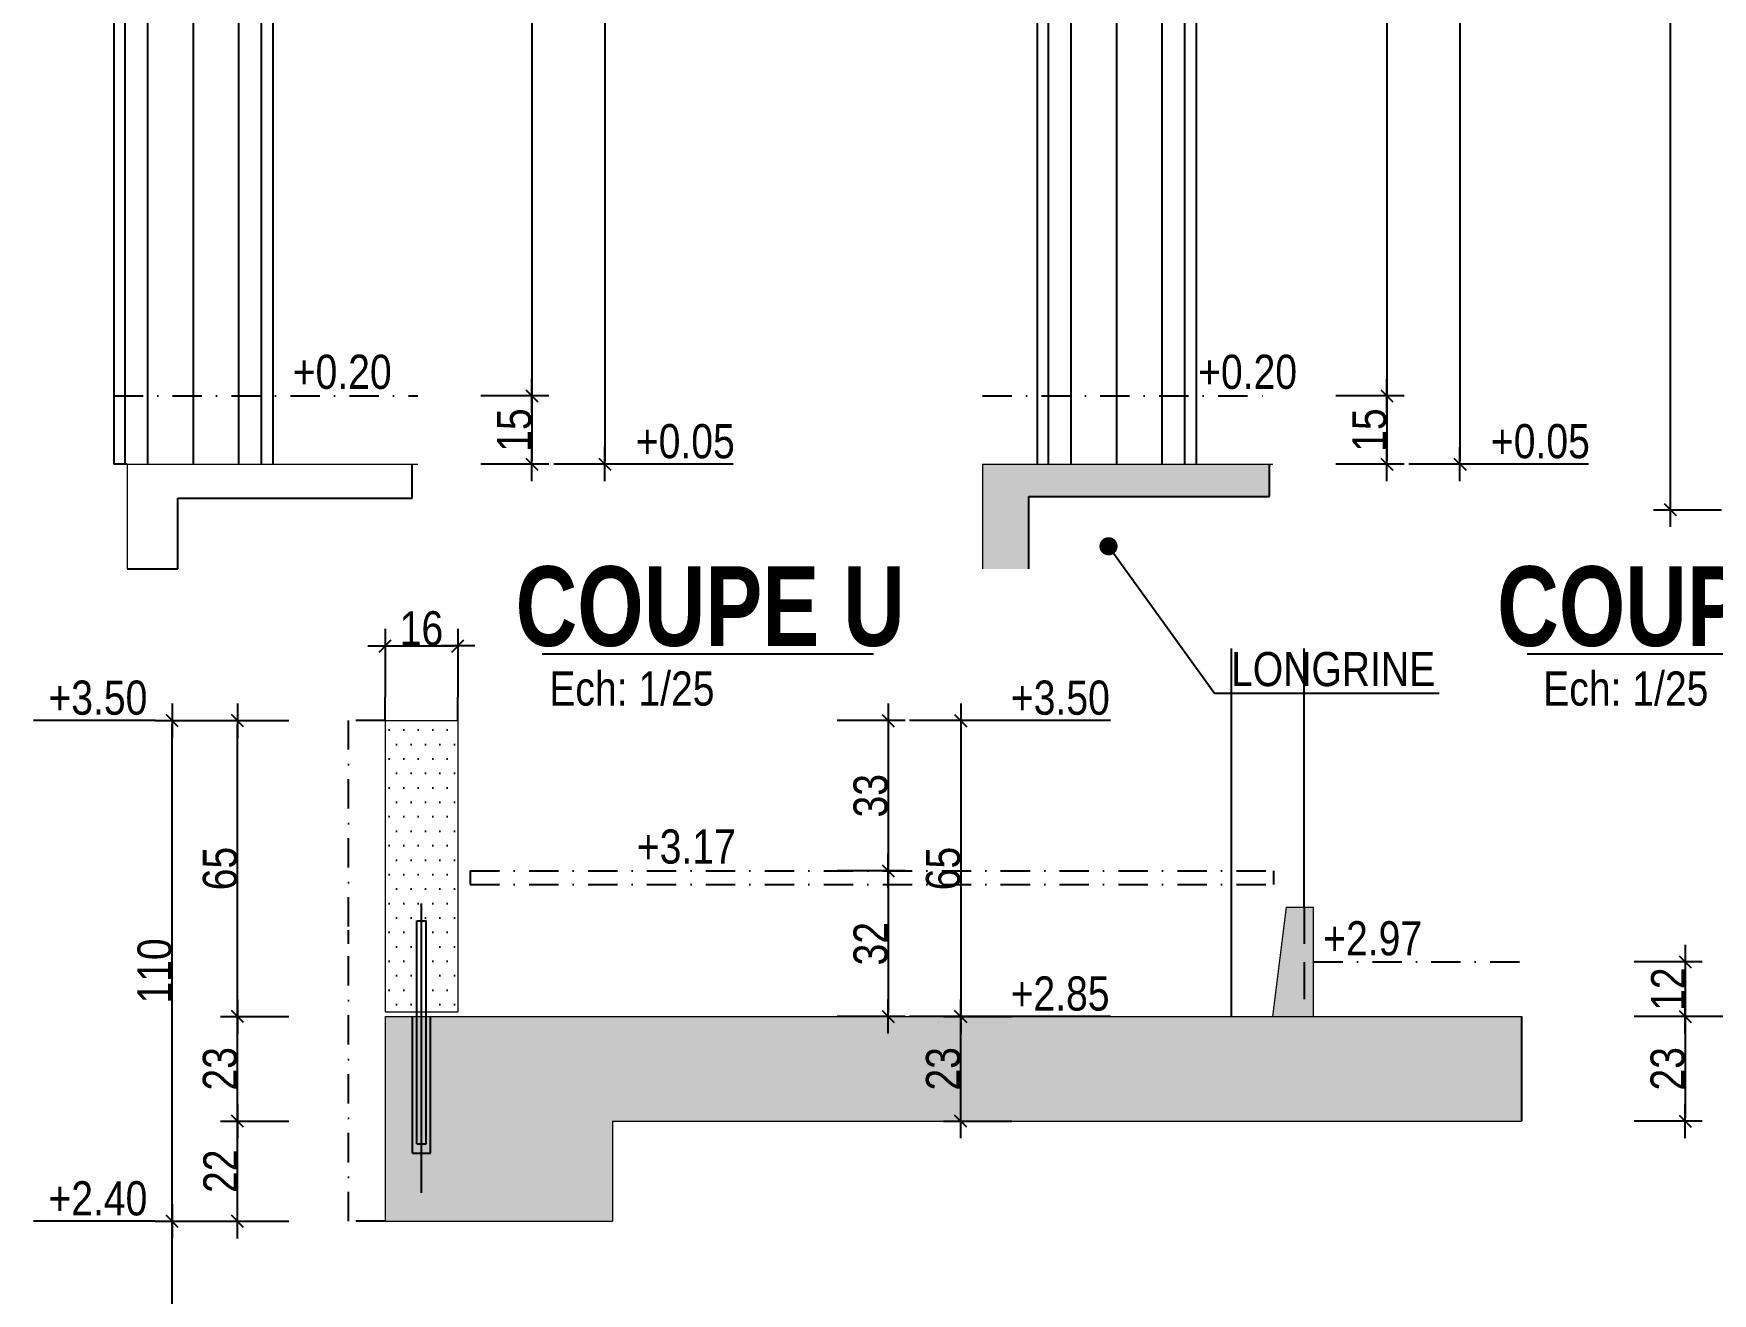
# Model space of a CAD drawing. Header units: centimetres. Extents: x -1744 to 32711, y -16767 to -12567.
# Drawn here: x 24794 to 25532, y -15337 to -14784 of the extents above; entities that cross this region are included whole.
import ezdxf
from ezdxf.enums import TextEntityAlignment as Align

# ---------------------------------------------------------------- set-up
doc = ezdxf.new("R2010")
doc.units = ezdxf.units.CM
doc.header["$LTSCALE"] = 25.4
doc.header["$PDMODE"] = 1
doc.header["$PDSIZE"] = -2
doc.linetypes.add('CACHEX2', pattern=[19.05, 12.7, -6.35])
doc.linetypes.add('TIRETPTX2', pattern=[50.8, 25.4, -12.7, 0, -12.7])
for name, color, linetype in [('01_cote_gen', 4, 'Continuous'), ('01_linteaux', 2, 'Continuous'), ('01_poch_BN', 9, 'Continuous'), ('01_poch_murs', 253, 'Continuous'), ('01_texte', 230, 'Continuous'), ('AA_COTES', 2, 'Continuous')]:
    doc.layers.add(name, color=color, linetype=linetype)
doc.layers.add('01_murs_coup', color=5, linetype='Continuous', lineweight=60)
doc.styles.add('ARIAL NA', font='ARIALN.TTF')
doc.styles.add('impact', font='impact.ttf')
doc.styles.add('STYLE2', font='ARIALN.TTF')
doc.dimstyles.new('JB25', dxfattribs={"dimscale": 0.1, "dimtxt": 150, "dimasz": 15, "dimexe": 0.1, "dimexo": 0.1, "dimgap": 0.09, "dimtad": 1, "dimdec": 1, "dimlfac": 0.5, "dimdsep": 46, "dimtxsty": 'STYLE2', "dimblk1": 'BOND_G', "dimblk2": 'BOND_D', "dimsah": 1, "dimcen": 1.5, "dimdle": 0.01, "dimse1": 1, "dimse2": 1, "dimclrd": 4, "dimclre": 2, "dimclrt": 6, "dimazin": 2, "dimtfac": 2.333333, "dimtdec": 1, "dimtix": 1, "dimtmove": 2, "dimatfit": 3, "dimldrblk": 'BOND_G', "dimfxl": 1, "dimtolj": 1, "dimtzin": 0, "dimarcsym": 0})

# ---------------------------------------------------------------- blocks, each defined once
blk = doc.blocks.new('BOND_G')
at = {"layer": 'AA_COTES', "color": 0}
for p, q in [((0, -5), (0, 15)), ((5, 0), (-5, 0)), ((1.77, 1.77), (-1.77, -1.77))]:
    blk.add_line(p, q, dxfattribs=at)
blk = doc.blocks.new('BOND_D')
at = {"layer": 'AA_COTES', "color": 0}
for p, q in [((0, 5), (0, -15)), ((5, 0), (-5, 0)), ((-1.77, -1.77), (1.77, 1.77))]:
    blk.add_line(p, q, dxfattribs=at)
blk = doc.blocks.new('*D896')
at = {"layer": '01_cote_gen', "color": 4, "lineweight": -2, "transparency": 16777216}
blk.add_line((25045.42, -14460.3), (25045.42, -14971.3), dxfattribs=at)
at = {"layer": 'Defpoints', "color": 0, "transparency": 16777216}
for p in [(25022.92, -14458.8), (24963.23, -14972.8), (25045.42, -14972.8)]:
    blk.add_point(p, dxfattribs=at)
at = {"layer": '01_cote_gen', "color": 4, "lineweight": -2, "transparency": 16777216, "xscale": 1.5, "yscale": 1.5, "zscale": 1.5}
for name, p, rotation in [('BOND_G', (25045.42, -14458.8), 90), ('BOND_D', (25045.42, -14972.8), 270)]:
    blk.add_blockref(name, p, dxfattribs=dict(at, rotation=rotation))
at = {"layer": '01_cote_gen', "color": 6, "transparency": 16777216, "insert": (25037.75, -14715.8), "char_height": 15, "attachment_point": 5, "rotation": 90, "style": 'STYLE2'}
blk.add_mtext('\\A1;257', dxfattribs=at)
blk = doc.blocks.new('*D897')
at = {"layer": '01_cote_gen', "color": 4, "lineweight": -2, "transparency": 16777216}
blk.add_line((25013.32, -14460.3), (25013.32, -14941.3), dxfattribs=at)
at = {"layer": 'Defpoints', "color": 0, "transparency": 16777216}
for p in [(25022.92, -14458.8), (24963.23, -14942.8), (25013.32, -14942.8)]:
    blk.add_point(p, dxfattribs=at)
at = {"layer": '01_cote_gen', "color": 4, "lineweight": -2, "transparency": 16777216, "xscale": 1.5, "yscale": 1.5, "zscale": 1.5}
for name, p, rotation in [('BOND_G', (25013.32, -14458.8), 90), ('BOND_D', (25013.32, -14942.8), 270)]:
    blk.add_blockref(name, p, dxfattribs=dict(at, rotation=rotation))
at = {"layer": '01_cote_gen', "color": 6, "transparency": 16777216, "insert": (25005.78, -14700.8), "char_height": 15, "attachment_point": 5, "rotation": 90, "style": 'STYLE2'}
blk.add_mtext('\\A1;242', dxfattribs=at)
blk = doc.blocks.new('*D898')
at = {"layer": '01_cote_gen', "color": 4, "lineweight": -2, "transparency": 16777216}
blk.add_line((25013.32, -14944.3), (25013.32, -14971.3), dxfattribs=at)
at = {"layer": 'Defpoints', "color": 0, "transparency": 16777216}
for p in [(24963.23, -14942.8), (24949.04, -14972.8), (25013.32, -14972.8)]:
    blk.add_point(p, dxfattribs=at)
at = {"layer": '01_cote_gen', "color": 4, "lineweight": -2, "transparency": 16777216, "xscale": 1.5, "yscale": 1.5, "zscale": 1.5}
for name, p, rotation in [('BOND_G', (25013.32, -14942.8), 90), ('BOND_D', (25013.32, -14972.8), 270)]:
    blk.add_blockref(name, p, dxfattribs=dict(at, rotation=rotation))
at = {"layer": '01_cote_gen', "color": 6, "transparency": 16777216, "insert": (25005.65, -14957.8), "char_height": 15, "attachment_point": 5, "rotation": 90, "style": 'STYLE2'}
blk.add_mtext('\\A1;15', dxfattribs=at)
blk = doc.blocks.new('*D962')
at = {"layer": '01_cote_gen', "color": 4, "lineweight": -2, "transparency": 16777216}
blk.add_line((25513.71, -14991.3), (25513.71, -14460.3), dxfattribs=at)
at = {"layer": 'Defpoints', "color": 0, "transparency": 16777216}
for p in [(25513.71, -14458.8), (25599.51, -14458.8), (25567.51, -14992.8)]:
    blk.add_point(p, dxfattribs=at)
at = {"layer": '01_cote_gen', "color": 4, "lineweight": -2, "transparency": 16777216, "xscale": 1.5, "yscale": 1.5, "zscale": 1.5}
for name, p, rotation in [('BOND_D', (25513.71, -14458.8), 90), ('BOND_G', (25513.71, -14992.8), 270)]:
    blk.add_blockref(name, p, dxfattribs=dict(at, rotation=rotation))
at = {"layer": '01_cote_gen', "color": 6, "transparency": 16777216, "insert": (25506.04, -14725.8), "char_height": 15, "attachment_point": 5, "rotation": 90, "style": 'STYLE2'}
blk.add_mtext('\\A1;267', dxfattribs=at)
blk = doc.blocks.new('*D972')
at = {"layer": '01_poch_murs', "color": 4, "lineweight": -2, "transparency": 16777216}
blk.add_line((24883.97, -15213.97), (24883.97, -15086.97), dxfattribs=at)
at = {"layer": 'Defpoints', "color": 0, "transparency": 16777216}
for p in [(24883.97, -15085.47), (25003.36, -15085.47), (25003.36, -15215.47)]:
    blk.add_point(p, dxfattribs=at)
at = {"layer": '01_poch_murs', "color": 4, "lineweight": -2, "transparency": 16777216, "xscale": 1.5, "yscale": 1.5, "zscale": 1.5}
for name, p, rotation in [('BOND_D', (24883.97, -15085.47), 90), ('BOND_G', (24883.97, -15215.47), 270)]:
    blk.add_blockref(name, p, dxfattribs=dict(at, rotation=rotation))
at = {"layer": '01_poch_murs', "color": 6, "transparency": 16777216, "insert": (24876.31, -15150.47), "char_height": 15, "attachment_point": 5, "rotation": 90, "style": 'STYLE2'}
blk.add_mtext('\\A1;65', dxfattribs=at)
blk = doc.blocks.new('*D969')
at = {"layer": '01_poch_murs', "color": 4, "lineweight": -2, "transparency": 16777216}
blk.add_line((24855.25, -15303.97), (24855.25, -15086.97), dxfattribs=at)
at = {"layer": 'Defpoints', "color": 0, "transparency": 16777216}
for p in [(24855.25, -15085.47), (24987.36, -15085.47), (25021.36, -15305.47)]:
    blk.add_point(p, dxfattribs=at)
at = {"layer": '01_poch_murs', "color": 4, "lineweight": -2, "transparency": 16777216, "xscale": 1.5, "yscale": 1.5, "zscale": 1.5}
for name, p, rotation in [('BOND_D', (24855.25, -15085.47), 90), ('BOND_G', (24855.25, -15305.47), 270)]:
    blk.add_blockref(name, p, dxfattribs=dict(at, rotation=rotation))
at = {"layer": '01_poch_murs', "color": 6, "transparency": 16777216, "insert": (24847.58, -15195.47), "char_height": 15, "attachment_point": 5, "rotation": 90, "style": 'STYLE2'}
blk.add_mtext('\\A1;110', dxfattribs=at)
blk = doc.blocks.new('*D971')
at = {"layer": '01_poch_murs', "color": 4, "lineweight": -2, "transparency": 16777216}
blk.add_line((24883.97, -15259.97), (24883.97, -15216.97), dxfattribs=at)
at = {"layer": 'Defpoints', "color": 0, "transparency": 16777216}
for p in [(24883.97, -15215.47), (25105.33, -15215.47), (25127.29, -15261.47)]:
    blk.add_point(p, dxfattribs=at)
at = {"layer": '01_poch_murs', "color": 4, "lineweight": -2, "transparency": 16777216, "xscale": 1.5, "yscale": 1.5, "zscale": 1.5}
for name, p, rotation in [('BOND_D', (24883.97, -15215.47), 90), ('BOND_G', (24883.97, -15261.47), 270)]:
    blk.add_blockref(name, p, dxfattribs=dict(at, rotation=rotation))
at = {"layer": '01_poch_murs', "color": 6, "transparency": 16777216, "insert": (24876.31, -15238.47), "char_height": 15, "attachment_point": 5, "rotation": 90, "style": 'STYLE2'}
blk.add_mtext('\\A1;23', dxfattribs=at)
blk = doc.blocks.new('*D970')
at = {"layer": '01_poch_murs', "color": 4, "lineweight": -2, "transparency": 16777216}
blk.add_line((24883.97, -15303.97), (24883.97, -15262.97), dxfattribs=at)
at = {"layer": 'Defpoints', "color": 0, "transparency": 16777216}
for p in [(24883.97, -15261.47), (25071.36, -15261.47), (25021.36, -15305.47)]:
    blk.add_point(p, dxfattribs=at)
at = {"layer": '01_poch_murs', "color": 4, "lineweight": -2, "transparency": 16777216, "xscale": 1.5, "yscale": 1.5, "zscale": 1.5}
for name, p, rotation in [('BOND_D', (24883.97, -15261.47), 90), ('BOND_G', (24883.97, -15305.47), 270)]:
    blk.add_blockref(name, p, dxfattribs=dict(at, rotation=rotation))
at = {"layer": '01_poch_murs', "color": 6, "transparency": 16777216, "insert": (24876.43, -15283.47), "char_height": 15, "attachment_point": 5, "rotation": 90, "style": 'STYLE2'}
blk.add_mtext('\\A1;22', dxfattribs=at)
blk = doc.blocks.new('*D973')
at = {"layer": '01_poch_murs', "color": 4, "lineweight": -2, "transparency": 16777216}
blk.add_line((24855.25, -15819.97), (24855.25, -15306.97), dxfattribs=at)
at = {"layer": 'Defpoints', "color": 0, "transparency": 16777216}
for p in [(24855.25, -15305.47), (24955.36, -15305.47), (24971.36, -15821.47)]:
    blk.add_point(p, dxfattribs=at)
at = {"layer": '01_poch_murs', "color": 4, "lineweight": -2, "transparency": 16777216, "xscale": 1.5, "yscale": 1.5, "zscale": 1.5}
for name, p, rotation in [('BOND_D', (24855.25, -15305.47), 90), ('BOND_G', (24855.25, -15821.47), 270)]:
    blk.add_blockref(name, p, dxfattribs=dict(at, rotation=rotation))
at = {"layer": '01_poch_murs', "color": 6, "transparency": 16777216, "insert": (24847.58, -15563.47), "char_height": 15, "attachment_point": 5, "rotation": 90, "style": 'STYLE2'}
blk.add_mtext('\\A1;258', dxfattribs=at)
blk = doc.blocks.new('*D965')
at = {"layer": '01_cote_gen', "color": 4, "lineweight": -2, "transparency": 16777216}
blk.add_line((24950.29, -15052.67), (24979.29, -15052.67), dxfattribs=at)
at = {"layer": 'Defpoints', "color": 0, "transparency": 16777216}
for p in [(24980.79, -15052.67), (24948.79, -15060.17), (24980.79, -15070.77)]:
    blk.add_point(p, dxfattribs=at)
at = {"layer": '01_cote_gen', "color": 4, "lineweight": -2, "transparency": 16777216, "xscale": 1.5, "yscale": 1.5, "zscale": 1.5, "rotation": 180}
blk.add_blockref('BOND_G', (24948.79, -15052.67), dxfattribs=at)
at = {"layer": '01_cote_gen', "color": 4, "lineweight": -2, "transparency": 16777216, "xscale": 1.5, "yscale": 1.5, "zscale": 1.5}
blk.add_blockref('BOND_D', (24980.79, -15052.67), dxfattribs=at)
at = {"layer": '01_cote_gen', "color": 6, "transparency": 16777216, "insert": (24964.79, -15045.01), "char_height": 15, "attachment_point": 5, "style": 'STYLE2'}
blk.add_mtext('\\A1;16', dxfattribs=at)
blk = doc.blocks.new('*D963')
at = {"layer": '01_cote_gen', "color": 4, "lineweight": -2, "transparency": 16777216}
blk.add_line((25520.22, -15216.97), (25520.22, -15259.97), dxfattribs=at)
at = {"layer": 'Defpoints', "color": 0, "transparency": 16777216}
for p in [(25468.87, -15215.47), (25468.87, -15261.47), (25520.22, -15261.47)]:
    blk.add_point(p, dxfattribs=at)
at = {"layer": '01_cote_gen', "color": 4, "lineweight": -2, "transparency": 16777216, "xscale": 1.5, "yscale": 1.5, "zscale": 1.5}
for name, p, rotation in [('BOND_G', (25520.22, -15215.47), 90), ('BOND_D', (25520.22, -15261.47), 270)]:
    blk.add_blockref(name, p, dxfattribs=dict(at, rotation=rotation))
at = {"layer": '01_cote_gen', "color": 6, "transparency": 16777216, "insert": (25512.55, -15238.47), "char_height": 15, "attachment_point": 5, "rotation": 90, "style": 'STYLE2'}
blk.add_mtext('\\A1;23', dxfattribs=at)
blk = doc.blocks.new('*D964')
at = {"layer": '01_cote_gen', "color": 4, "lineweight": -2, "transparency": 16777216}
blk.add_line((25520.22, -15192.97), (25520.22, -15213.97), dxfattribs=at)
at = {"layer": 'Defpoints', "color": 0, "transparency": 16777216}
for p in [(25479.06, -15191.47), (25479.06, -15215.47), (25520.22, -15215.47)]:
    blk.add_point(p, dxfattribs=at)
at = {"layer": '01_cote_gen', "color": 4, "lineweight": -2, "transparency": 16777216, "xscale": 1.5, "yscale": 1.5, "zscale": 1.5}
for name, p, rotation in [('BOND_G', (25520.22, -15191.47), 90), ('BOND_D', (25520.22, -15215.47), 270)]:
    blk.add_blockref(name, p, dxfattribs=dict(at, rotation=rotation))
at = {"layer": '01_cote_gen', "color": 6, "transparency": 16777216, "insert": (25512.68, -15203.47), "char_height": 15, "attachment_point": 5, "rotation": 90, "style": 'STYLE2'}
blk.add_mtext('\\A1;12', dxfattribs=at)
blk = doc.blocks.new('*D966')
at = {"layer": '01_cote_gen', "color": 4, "lineweight": -2, "transparency": 16777216}
blk.add_line((25201.78, -15259.97), (25201.78, -15216.97), dxfattribs=at)
at = {"layer": 'Defpoints', "color": 0, "transparency": 16777216}
for p in [(25145.99, -15215.47), (25201.78, -15215.47), (25145.99, -15261.47)]:
    blk.add_point(p, dxfattribs=at)
at = {"layer": '01_cote_gen', "color": 4, "lineweight": -2, "transparency": 16777216, "xscale": 1.5, "yscale": 1.5, "zscale": 1.5}
for name, p, rotation in [('BOND_D', (25201.78, -15215.47), 90), ('BOND_G', (25201.78, -15261.47), 270)]:
    blk.add_blockref(name, p, dxfattribs=dict(at, rotation=rotation))
at = {"layer": '01_cote_gen', "color": 6, "transparency": 16777216, "insert": (25194.11, -15238.47), "char_height": 15, "attachment_point": 5, "rotation": 90, "style": 'STYLE2'}
blk.add_mtext('\\A1;23', dxfattribs=at)
blk = doc.blocks.new('*D968')
at = {"layer": '01_cote_gen', "color": 4, "lineweight": -2, "transparency": 16777216}
blk.add_line((25169.93, -15086.97), (25169.93, -15149.97), dxfattribs=at)
at = {"layer": 'Defpoints', "color": 0, "transparency": 16777216}
for p in [(25099.69, -15085.47), (25141.79, -15151.47), (25169.93, -15151.47)]:
    blk.add_point(p, dxfattribs=at)
at = {"layer": '01_cote_gen', "color": 4, "lineweight": -2, "transparency": 16777216, "xscale": 1.5, "yscale": 1.5, "zscale": 1.5}
for name, p, rotation in [('BOND_G', (25169.93, -15085.47), 90), ('BOND_D', (25169.93, -15151.47), 270)]:
    blk.add_blockref(name, p, dxfattribs=dict(at, rotation=rotation))
at = {"layer": '01_cote_gen', "color": 6, "transparency": 16777216, "insert": (25162.26, -15118.47), "char_height": 15, "attachment_point": 5, "rotation": 90, "style": 'STYLE2'}
blk.add_mtext('\\A1;33', dxfattribs=at)
blk = doc.blocks.new('*D967')
at = {"layer": '01_cote_gen', "color": 4, "lineweight": -2, "transparency": 16777216}
blk.add_line((25201.78, -15086.97), (25201.78, -15213.97), dxfattribs=at)
at = {"layer": 'Defpoints', "color": 0, "transparency": 16777216}
for p in [(25046.79, -15085.47), (25166.94, -15215.47), (25201.78, -15215.47)]:
    blk.add_point(p, dxfattribs=at)
at = {"layer": '01_cote_gen', "color": 4, "lineweight": -2, "transparency": 16777216, "xscale": 1.5, "yscale": 1.5, "zscale": 1.5}
for name, p, rotation in [('BOND_G', (25201.78, -15085.47), 90), ('BOND_D', (25201.78, -15215.47), 270)]:
    blk.add_blockref(name, p, dxfattribs=dict(at, rotation=rotation))
at = {"layer": '01_cote_gen', "color": 6, "transparency": 16777216, "insert": (25194.11, -15150.47), "char_height": 15, "attachment_point": 5, "rotation": 90, "style": 'STYLE2'}
blk.add_mtext('\\A1;65', dxfattribs=at)
blk = doc.blocks.new('*D975')
at = {"layer": '01_cote_gen', "color": 4, "lineweight": -2, "transparency": 16777216}
blk.add_line((25169.93, -15152.97), (25169.93, -15213.97), dxfattribs=at)
at = {"layer": 'Defpoints', "color": 0, "transparency": 16777216}
for p in [(25045.17, -15151.47), (25134.74, -15215.47), (25169.93, -15215.47)]:
    blk.add_point(p, dxfattribs=at)
at = {"layer": '01_cote_gen', "color": 4, "lineweight": -2, "transparency": 16777216, "xscale": 1.5, "yscale": 1.5, "zscale": 1.5}
for name, p, rotation in [('BOND_G', (25169.93, -15151.47), 90), ('BOND_D', (25169.93, -15215.47), 270)]:
    blk.add_blockref(name, p, dxfattribs=dict(at, rotation=rotation))
at = {"layer": '01_cote_gen', "color": 6, "transparency": 16777216, "insert": (25162.26, -15183.47), "char_height": 15, "attachment_point": 5, "rotation": 90, "style": 'STYLE2'}
blk.add_mtext('\\A1;32', dxfattribs=at)
blk = doc.blocks.new('*D1110')
at = {"layer": '01_cote_gen', "color": 4, "lineweight": -2, "transparency": 16777216}
blk.add_line((25421.22, -14460.3), (25421.22, -14971.3), dxfattribs=at)
at = {"layer": 'Defpoints', "color": 0, "transparency": 16777216}
for p in [(25398.72, -14458.8), (25339.03, -14972.8), (25421.22, -14972.8)]:
    blk.add_point(p, dxfattribs=at)
at = {"layer": '01_cote_gen', "color": 4, "lineweight": -2, "transparency": 16777216, "xscale": 1.5, "yscale": 1.5, "zscale": 1.5}
for name, p, rotation in [('BOND_G', (25421.22, -14458.8), 90), ('BOND_D', (25421.22, -14972.8), 270)]:
    blk.add_blockref(name, p, dxfattribs=dict(at, rotation=rotation))
at = {"layer": '01_cote_gen', "color": 6, "transparency": 16777216, "insert": (25413.55, -14715.8), "char_height": 15, "attachment_point": 5, "rotation": 90, "style": 'STYLE2'}
blk.add_mtext('\\A1;257', dxfattribs=at)
blk = doc.blocks.new('*D1111')
at = {"layer": '01_cote_gen', "color": 4, "lineweight": -2, "transparency": 16777216}
blk.add_line((25389.12, -14460.3), (25389.12, -14941.3), dxfattribs=at)
at = {"layer": 'Defpoints', "color": 0, "transparency": 16777216}
for p in [(25398.72, -14458.8), (25339.03, -14942.8), (25389.12, -14942.8)]:
    blk.add_point(p, dxfattribs=at)
at = {"layer": '01_cote_gen', "color": 4, "lineweight": -2, "transparency": 16777216, "xscale": 1.5, "yscale": 1.5, "zscale": 1.5}
for name, p, rotation in [('BOND_G', (25389.12, -14458.8), 90), ('BOND_D', (25389.12, -14942.8), 270)]:
    blk.add_blockref(name, p, dxfattribs=dict(at, rotation=rotation))
at = {"layer": '01_cote_gen', "color": 6, "transparency": 16777216, "insert": (25381.58, -14700.8), "char_height": 15, "attachment_point": 5, "rotation": 90, "style": 'STYLE2'}
blk.add_mtext('\\A1;242', dxfattribs=at)
blk = doc.blocks.new('*D1112')
at = {"layer": '01_cote_gen', "color": 4, "lineweight": -2, "transparency": 16777216}
blk.add_line((25389.12, -14944.3), (25389.12, -14971.3), dxfattribs=at)
at = {"layer": 'Defpoints', "color": 0, "transparency": 16777216}
for p in [(25339.03, -14942.8), (25324.84, -14972.8), (25389.12, -14972.8)]:
    blk.add_point(p, dxfattribs=at)
at = {"layer": '01_cote_gen', "color": 4, "lineweight": -2, "transparency": 16777216, "xscale": 1.5, "yscale": 1.5, "zscale": 1.5}
for name, p, rotation in [('BOND_G', (25389.12, -14942.8), 90), ('BOND_D', (25389.12, -14972.8), 270)]:
    blk.add_blockref(name, p, dxfattribs=dict(at, rotation=rotation))
at = {"layer": '01_cote_gen', "color": 6, "transparency": 16777216, "insert": (25381.45, -14957.8), "char_height": 15, "attachment_point": 5, "rotation": 90, "style": 'STYLE2'}
blk.add_mtext('\\A1;15', dxfattribs=at)

msp = doc.modelspace()

# ---------------------------------------------------------------- hatches: boundary and pattern name
at = {"layer": '01_linteaux'}
h = msp.add_hatch(dxfattribs=at)
h.set_pattern_fill('DOTS', color=256, scale=4)
h.set_pattern_definition([(0, (-10882.385, 544.135), (3.175, 6.35), [0, -6.35])])
h.paths.add_polyline_path([(24980.79, -15085.47), (24948.79, -15085.47), (24948.79, -15213.47), (24962.79, -15213.47), (24962.79, -15173.47), (24966.79, -15173.47), (24966.79, -15213.47), (24980.79, -15213.47)])
at = {"layer": '01_poch_BN'}
h = msp.add_hatch(color=256, dxfattribs=at)
h.dxf.hatch_style = 1
h.paths.add_polyline_path([(25337.49, -14972.8), (25211.32, -14972.8), (25211.32, -15018.8), (25231.75, -15018.8), (25231.75, -14987), (25337.49, -14987)])
h = msp.add_hatch(color=256, dxfattribs=at)
h.dxf.hatch_style = 1
h.paths.add_polyline_path([(25352.79, -15167.47), (25344.79, -15167.47), (25338.79, -15215.47), (25352.79, -15215.47)])
h.paths.add_polyline_path([(25356.79, -15167.47), (25352.79, -15167.47), (25352.79, -15215.47), (25356.79, -15215.47)])
h = msp.add_hatch(color=256, dxfattribs=at)
h.dxf.hatch_style = 1
h.paths.add_polyline_path([(25448.23, -15215.47), (24980.79, -15215.47), (24948.79, -15215.47), (24948.79, -15305.47), (25048.79, -15305.47), (25048.79, -15261.47), (25448.23, -15261.47)])

# ---------------------------------------------------------------- linework, layer by layer
at = {"layer": '01_linteaux', "ltscale": 0.1}
for p, q in [((24829.52, -14458.8), (24829.52, -14972.8)), ((24899.52, -14458.8), (24899.52, -14972.8)), ((25235.32, -14498.8), (25235.32, -14972.8)), ((25305.32, -14498.8), (25305.32, -14972.8)), ((24835.52, -14972.8), (24829.52, -14972.8)), ((25320.79, -15215.47), (25320.79, -15053.72)), ((25352.79, -15167.47), (25352.79, -15053.72)), ((24948.79, -15085.47), (24948.79, -15075.17)), ((24980.79, -15085.47), (24980.79, -15075.17))]:
    msp.add_line(p, q, dxfattribs=at)
at = {"layer": '01_linteaux', "linetype": 'TIRETPTX2', "ltscale": 0.02}
for p, q in [((24829.52, -14942.8), (24963.23, -14942.8)), ((25211.32, -14942.8), (25339.03, -14942.8)), ((24932.79, -15305.47), (24932.79, -15085.47)), ((24948.79, -15085.47), (24932.79, -15085.47)), ((24986.18, -15151.47), (25339.23, -15151.47)), ((24986.18, -15151.47), (24986.18, -15157.47)), ((25339.23, -15151.47), (25339.23, -15157.47)), ((24986.18, -15157.47), (25339.23, -15157.47)), ((24932.79, -15183.47), (24932.79, -15177.47)), ((25356.79, -15191.47), (25448.23, -15191.47)), ((24948.79, -15305.47), (24932.79, -15305.47))]:
    msp.add_line(p, q, dxfattribs=at)
at = {"layer": '01_linteaux', "linetype": 'Continuous'}
for p, q in [((24964.79, -15292.93), (24964.79, -15165.83)), ((24962.79, -15173.47), (24966.79, -15173.47)), ((24962.79, -15271.47), (24962.79, -15173.47)), ((24966.79, -15271.47), (24966.79, -15173.47)), ((24960.79, -15275.47), (24960.79, -15215.47)), ((24968.79, -15275.47), (24968.79, -15215.47)), ((24962.79, -15271.47), (24966.79, -15271.47)), ((24960.79, -15275.47), (24968.79, -15275.47))]:
    msp.add_line(p, q, dxfattribs=at)
at = {"layer": '01_linteaux', "linetype": 'CACHEX2', "ltscale": 0.05}
msp.add_line((25352.79, -15167.47), (25352.79, -15215.47), dxfattribs=at)
at = {"layer": '01_murs_coup', "linetype": 'Continuous', "lineweight": 5}
for p, q in [((24835.52, -14972.8), (24963.23, -14972.8)), ((24835.52, -14972.8), (24835.52, -15018.8)), ((25211.32, -14972.8), (25339.03, -14972.8)), ((25211.32, -14972.8), (25211.32, -15018.8)), ((24948.79, -15085.47), (24980.79, -15085.47)), ((24948.79, -15085.47), (24948.79, -15213.47)), ((24980.79, -15085.47), (24980.79, -15213.47)), ((25344.79, -15167.47), (25338.79, -15215.47)), ((25344.79, -15167.47), (25356.79, -15167.47)), ((25356.79, -15215.47), (25356.79, -15167.47)), ((24948.79, -15213.47), (24980.79, -15213.47)), ((24948.79, -15215.47), (25448.23, -15215.47)), ((24948.79, -15215.47), (24948.79, -15305.47)), ((25048.79, -15261.47), (25448.23, -15261.47)), ((25048.79, -15261.47), (25048.79, -15305.47)), ((24948.79, -15305.47), (25048.79, -15305.47))]:
    msp.add_line(p, q, dxfattribs=at)
at = {"layer": '01_poch_BN'}
for p, q in [((24960.74, -14987.69), (24960.74, -14972.8)), ((25337.49, -14987), (25337.49, -14972.8)), ((24857.74, -15018.8), (24857.74, -14987.69)), ((24857.74, -14987.69), (24960.74, -14987.69)), ((25231.75, -15018.8), (25231.75, -14987)), ((25231.75, -14987), (25337.49, -14987)), ((24835.52, -15018.8), (24857.74, -15018.8)), ((25448.23, -15215.47), (25448.23, -15261.47))]:
    msp.add_line(p, q, dxfattribs=at)
at = {"layer": '01_poch_murs', "ltscale": 0.1}
for p, q in [((24834.52, -14972.8), (24834.52, -14458.8)), ((24844.52, -14972.8), (24844.52, -14458.8)), ((24864.52, -14458.8), (24864.52, -14972.8)), ((24884.52, -14972.8), (24884.52, -14458.8)), ((24894.52, -14972.8), (24894.52, -14458.8)), ((25240.32, -14972.8), (25240.32, -14498.8)), ((25250.32, -14972.8), (25250.32, -14498.8)), ((25270.32, -14498.8), (25270.32, -14972.8)), ((25290.32, -14972.8), (25290.32, -14498.8)), ((25300.32, -14972.8), (25300.32, -14498.8))]:
    msp.add_line(p, q, dxfattribs=at)
at = {"layer": '01_texte'}
for p, q in [((25101.85, -14972.8), (25052.92, -14972.8)), ((25477.65, -14972.8), (25428.72, -14972.8)), ((25266.75, -15008.86), (25313.39, -15073.4)), ((25163.48, -15056.24), (25017.88, -15056.24)), ((25596.3, -15056.24), (25450.7, -15056.24)), ((25313.39, -15073.4), (25412, -15073.4)), ((24847.75, -15085.47), (24794.32, -15085.47)), ((25267.61, -15085.47), (25209.28, -15085.47)), ((25267.61, -15215.47), (25209.28, -15215.47)), ((25576.65, -15215.47), (25527.72, -15215.47)), ((24847.75, -15305.47), (24794.32, -15305.47))]:
    msp.add_line(p, q, dxfattribs=at)
at = {"layer": '01_texte', "const_width": 4}
msp.add_lwpolyline([(25264.75, -15008.86, 1), (25268.75, -15008.86, 1)], format="xyb", close=True, dxfattribs=at)

# ---------------------------------------------------------------- texts
at = {"layer": '01_texte'}
for s, style, p in [('+0.20', 'ARIAL NA', (24908.22, -14939.68)), ('+0.20', 'ARIAL NA', (25306.13, -14939.68)), ('+0.05', 'ARIAL NA', (25059.01, -14970.18)), ('+0.05', 'ARIAL NA', (25434.81, -14970.18)), ('LONGRINE', 'ARIAL NA', (25320.59, -15070.31)), ('Ech: 1/25', 'STYLE2', (25020.97, -15078.87)), ('Ech: 1/25', 'STYLE2', (25457.79, -15078.87)), ('+3.50', 'ARIAL NA', (24800.84, -15082.86)), ('+3.50', 'ARIAL NA', (25223.85, -15082.86)), ('+3.17', 'ARIAL NA', (25059.46, -15148.28)), ('+2.97', 'ARIAL NA', (25361.1, -15188.6)), ('+2.85', 'ARIAL NA', (25223.72, -15212.86)), ('+2.40', 'ARIAL NA', (24800.84, -15302.86))]:
    msp.add_text(s, height=15, dxfattribs=dict(at, style=style)).set_placement(p)
at = {"layer": '01_texte', "style": 'impact'}
for s, p in [('COUPE U', (25091.67, -15035.14)), ('COUPE T', (25520.99, -15035.14))]:
    msp.add_text(s, height=35, dxfattribs=at).set_placement(p, align=Align.MIDDLE)

# ---------------------------------------------------------------- dimensions: what is measured, and where the dimension line sits
at = {"layer": '01_cote_gen'}
for base, p1, p2, picture, middle in [((25045.42, -14972.8), (25022.92, -14458.8), (24963.23, -14972.8), '*D896', (25037.75, -14715.8)), ((25013.32, -14942.8), (25022.92, -14458.8), (24963.23, -14942.8), '*D897', (25005.78, -14700.8)), ((25421.22, -14972.8), (25398.72, -14458.8), (25339.03, -14972.8), '*D1110', (25413.55, -14715.8)), ((25389.12, -14942.8), (25398.72, -14458.8), (25339.03, -14942.8), '*D1111', (25381.58, -14700.8)), ((25513.71, -14458.8), (25567.51, -14992.8), (25599.51, -14458.8), '*D962', (25506.04, -14725.8)), ((25013.32, -14972.8), (24963.23, -14942.8), (24949.04, -14972.8), '*D898', (25005.65, -14957.8)), ((25389.12, -14972.8), (25339.03, -14942.8), (25324.84, -14972.8), '*D1112', (25381.45, -14957.8)), ((25201.78, -15215.47), (25046.79, -15085.47), (25166.94, -15215.47), '*D967', (25194.11, -15150.47)), ((25169.93, -15151.47), (25099.69, -15085.47), (25141.79, -15151.47), '*D968', (25162.26, -15118.47)), ((25169.93, -15215.47), (25045.17, -15151.47), (25134.74, -15215.47), '*D975', (25162.26, -15183.47)), ((25520.22, -15215.47), (25479.06, -15191.47), (25479.06, -15215.47), '*D964', (25512.68, -15203.47)), ((25201.78, -15215.47), (25145.99, -15261.47), (25145.99, -15215.47), '*D966', (25194.11, -15238.47)), ((25520.22, -15261.47), (25468.87, -15215.47), (25468.87, -15261.47), '*D963', (25512.55, -15238.47))]:
    dim = msp.add_linear_dim(base=base, p1=p1, p2=p2, angle=90, dimstyle='JB25', dxfattribs=at)
    dim.commit()
    dim.dimension.update_dxf_attribs({"geometry": picture, "text_midpoint": middle})
dim = msp.add_linear_dim(base=(24980.79, -15052.67), p1=(24948.79, -15060.17), p2=(24980.79, -15070.77), dimstyle='JB25', dxfattribs=at)
dim.commit()
dim.dimension.update_dxf_attribs({"geometry": '*D965', "text_midpoint": (24964.79, -15045.01)})
at = {"layer": '01_poch_murs'}
for base, p1, p2, picture, middle in [((24855.25, -15085.47), (25021.36, -15305.47), (24987.36, -15085.47), '*D969', (24847.58, -15195.47)), ((24883.97, -15085.47), (25003.36, -15215.47), (25003.36, -15085.47), '*D972', (24876.31, -15150.47)), ((24883.97, -15215.47), (25127.29, -15261.47), (25105.33, -15215.47), '*D971', (24876.31, -15238.47)), ((24883.97, -15261.47), (25021.36, -15305.47), (25071.36, -15261.47), '*D970', (24876.43, -15283.47)), ((24855.25, -15305.47), (24971.36, -15821.47), (24955.36, -15305.47), '*D973', (24847.58, -15563.47))]:
    dim = msp.add_linear_dim(base=base, p1=p1, p2=p2, angle=90, dimstyle='JB25', dxfattribs=at)
    dim.commit()
    dim.dimension.update_dxf_attribs({"geometry": picture, "text_midpoint": middle})

doc.saveas('drawing.dxf')
